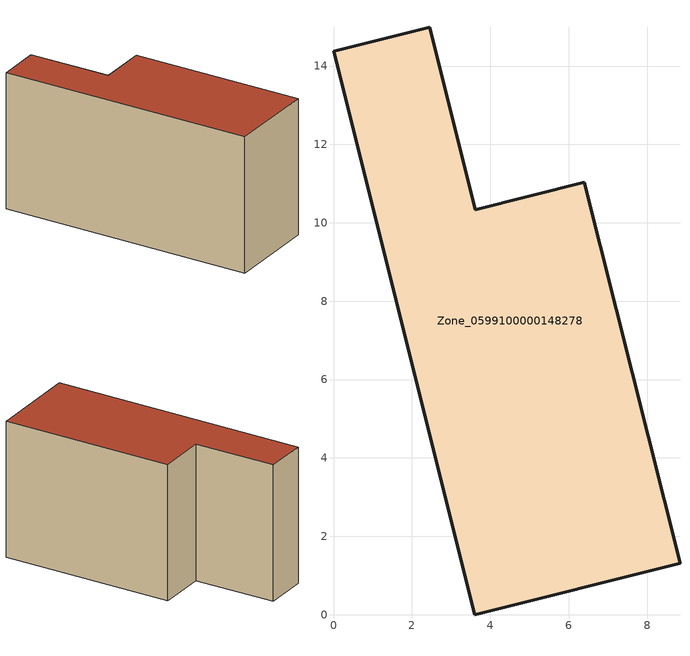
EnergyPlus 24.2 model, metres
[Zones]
Zone_0599100000148278
 floor ground (C_G): 3.6,0 0,14.38 2.45,14.99 3.62,10.34 6.4,11.04 8.84,1.31 z0
 wall outside (C_F): 3.6,0 8.84,1.31 6.4,11.04 3.62,10.34 2.45,14.99 0,14.38 3.6,0 z0:8.05
 roof outside (C_R): 0,14.38 3.6,0 8.84,1.31 6.4,11.04 3.62,10.34 2.45,14.99 z8.05
[BUILDING]
Pand.0599100000148278: North Axis=0; Terrain=City; Loads Convergence Tolerance Value=0.04; Temperature Convergence Tolerance Value=0.4; Solar Distribution=FullExterior; Maximum Number of Warmup Days=25; Minimum Number of Warmup Days=1
[Site:Location]
Rotterdam.The.Hague.AP_ZH_NLD Design_Conditions: Latitude=51.96; Longitude=4.45; Time Zone=1; Elevation=-4.5
[SITE:GROUNDTEMPERATURE:BUILDINGSURFACE]
18, 18, 18, 18, 18, 18, 18, 18, 18, 18, 18, 18
[MATERIAL] Thermal Absorptance=0.9; Solar Absorptance=0.7; Visible Absorptance=0.7
Name | Roughness | Thickness | Conductivity | Density | Specific Heat
G.TC.1975-1991 | MediumSmooth | 0.15 | 0.288461 | 540 | 1210
F.TC.1975-1991 | Rough | 0.3 | 0.230769 | 1920 | 840
R.TC.1975-1991 | MediumRough | 0.2 | 0.153846 | 1500 | 1000
[CONSTRUCTION]
C_G: G.TC.1975-1991
C_F: F.TC.1975-1991
C_R: R.TC.1975-1991
[ZONE]
Zone_0599100000148278: Type=1; Multiplier=1; Ceiling Height=Autocalculate; Volume=Autocalculate; Floor Area=autocalculate; Part of Total Floor Area=Yes
[ZONEINFILTRATION:DESIGNFLOWRATE]
Infil_Zone_0599100000148278: Zone or ZoneList or Space or SpaceList=Zone_0599100000148278; Schedule=AlwaysOn; Design Flow Rate Calculation Method=Flow/Area; Flow Rate per Floor Area=0.003; Constant Term Coefficient=1; Temperature Term Coefficient=0; Velocity Term Coefficient=0; Velocity Squared Term Coefficient=0
[HVACTEMPLATE:ZONE:IDEALLOADSAIRSYSTEM]
Zone_0599100000148278: Maximum Heating Supply Air Temperature=50; Minimum Cooling Supply Air Temperature=13; Maximum Heating Supply Air Humidity Ratio=0.0156; Minimum Cooling Supply Air Humidity Ratio=0.0077; Heating Limit=NoLimit; Cooling Limit=NoLimit; Dehumidification Control Type=ConstantSensibleHeatRatio; Cooling Sensible Heat Ratio=0.7; Dehumidification Setpoint=60; Humidification Control Type=None; Humidification Setpoint=30; Outdoor Air Method=None; Outdoor Air Flow Rate per Person=0.00944; Outdoor Air Flow Rate per Zone Floor Area=0; Outdoor Air Flow Rate per Zone=0; Demand Controlled Ventilation Type=None; Outdoor Air Economizer Type=NoEconomizer; Heat Recovery Type=None; Sensible Heat Recovery Effectiveness=0.7; Latent Heat Recovery Effectiveness=0.65
[ZONECONTROL:THERMOSTAT]
ThermostatControl_Zone_0599100000148278: Zone or ZoneList=Zone_0599100000148278; Control Type Schedule=DualSetpointControlType; Control 1=Thermostat_Zone_0599100000148278; Temperature Difference Between Cutout And Setpoint=0
[THERMOSTATSETPOINT:DUALSETPOINT]
Thermostat_Zone_0599100000148278: Heating Setpoint Temperature Schedule=HeatingSetpoint_Zone_0599100000148278; Cooling Setpoint Temperature Schedule=CoolingSetpoint_Zone_0599100000148278
[SCHEDULE:COMPACT]
HeatingSetpoint_Zone_0599100000148278: Through: 12/31, For: AllDays, Until: 24:00, 21
CoolingSetpoint_Zone_0599100000148278: Through: 12/31, For: AllDays, Until: 24:00, 24
DualSetpointControlType: Through: 12/31, For: AllDays, Until: 24:00, 4
AlwaysOn: Through: 12/31, For: AllDays, Until: 24:00, 1
